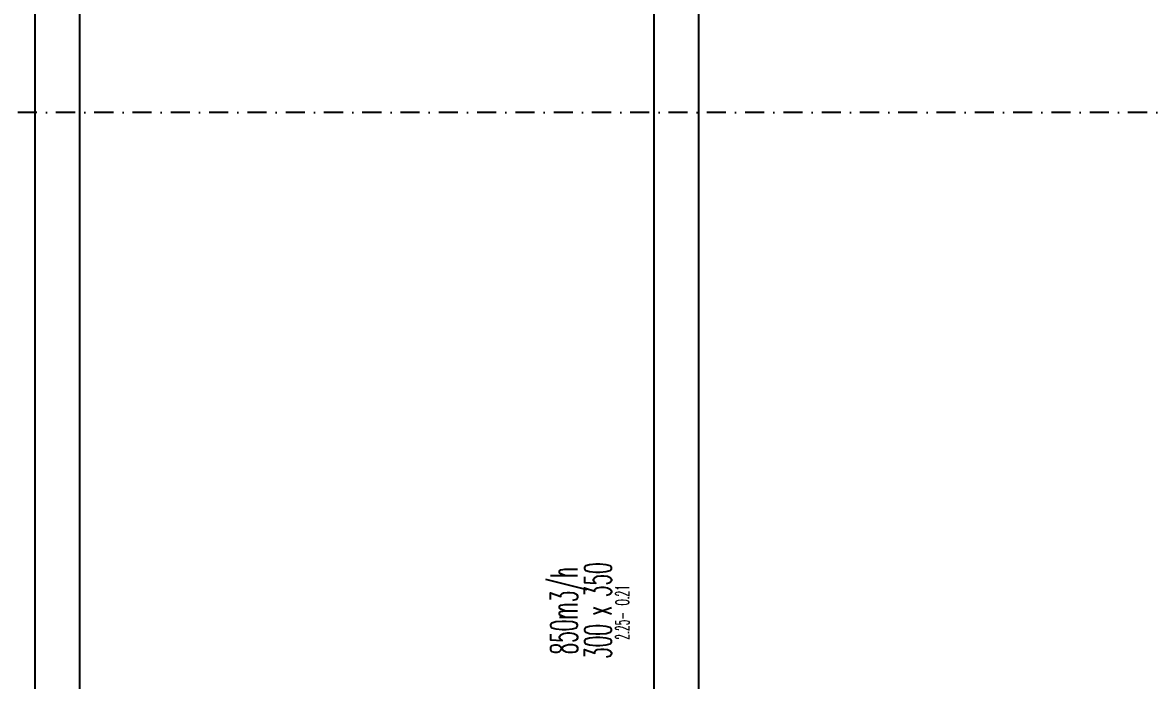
# Model space of a CAD drawing. Header units: inches. Extents: x -772 to 6765, y -813 to 4093.
# Drawn here: x 3442 to 4193, y 472 to 910 of the extents above; entities that cross this region are included whole.
import ezdxf
from ezdxf.enums import TextEntityAlignment as Align

# ---------------------------------------------------------------- set-up
doc = ezdxf.new("R2010")
doc.units = ezdxf.units.IN
doc.header["$MEASUREMENT"] = 0
doc.linetypes.add('DASHDOT', pattern=[25.4, 12.7, -6.35, 0, -6.35])
doc.layers.add('H_STR_Aks', color=250, linetype='DASHDOT')
doc.layers.add('MTY-UFLEME-KANALI', color=20, linetype='Continuous')
doc.layers.add('HIZ-PA', color=253, linetype='Continuous', lineweight=0, transparency=0.5)
doc.layers.add('MTY-UFLEME-KANALI-CAP', color=21, linetype='Continuous', lineweight=0)
doc.styles.add('CAP', font='simplxtw.shx', dxfattribs={"width": 0.65})

# ---------------------------------------------------------------- blocks, each defined once
blk = doc.blocks.new('*U230')
at = {"layer": 'HIZ-PA', "color": 3, "style": 'CAP', "width": 0.5}
blk.add_attdef('HIZ', text='', height=0.5, dxfattribs=at).set_placement((-0.049, -1.954), align=Align.BOTTOM_RIGHT)
blk.add_attdef('PA', text='', height=0.5, dxfattribs=at).set_placement((0.201, -1.954), align=Align.BOTTOM_LEFT)
at = {"layer": 'MTY-UFLEME-KANALI-CAP', "color": 7, "style": 'CAP', "width": 0.5}
for tag, p in [('DEBI', (0.001, -0.204)), ('X', (0.001, -1.454))]:
    blk.add_attdef(tag, text='', height=1, dxfattribs=at).set_placement(p, align=Align.BOTTOM_CENTER)
blk.add_attdef('A', text='', height=1, dxfattribs=at).set_placement((-0.499, -1.454), align=Align.BOTTOM_RIGHT)
blk.add_attdef('B', text='', height=1, dxfattribs=at).set_placement((0.501, -1.454), align=Align.BOTTOM_LEFT)
blk = doc.blocks.new('mekanik')
at = {"layer": 'MTY-UFLEME-KANALI'}
for points in [[(22720.26, 6934.17), (22750.26, 6934.17), (22750.26, 7762.31), (22720.26, 7762.31)], [(23132.41, 6934.17), (23162.41, 6934.17), (23162.41, 7762.31), (23132.41, 7762.31)]]:
    blk.add_lwpolyline(points, close=True, dxfattribs=at)
at = {"layer": 'MTY-UFLEME-KANALI-CAP', "xscale": 18, "yscale": 18, "zscale": 18, "rotation": 90}
blk.add_blockref('*U230', (23083.5, 7358.2), dxfattribs=at).add_auto_attribs({'DEBI': '850m3/h', 'X': 'x', 'A': '300', 'B': '350', 'PA': '0.21', 'HIZ': '2.25-'})

msp = doc.modelspace()

# ---------------------------------------------------------------- linework, layer by layer
at = {"layer": 'H_STR_Aks'}
msp.add_line((6664.51, 850), (-659.05, 850), dxfattribs=at)

# ---------------------------------------------------------------- block references
msp.add_blockref('mekanik', (-19270, -6840))

doc.saveas('drawing.dxf')
